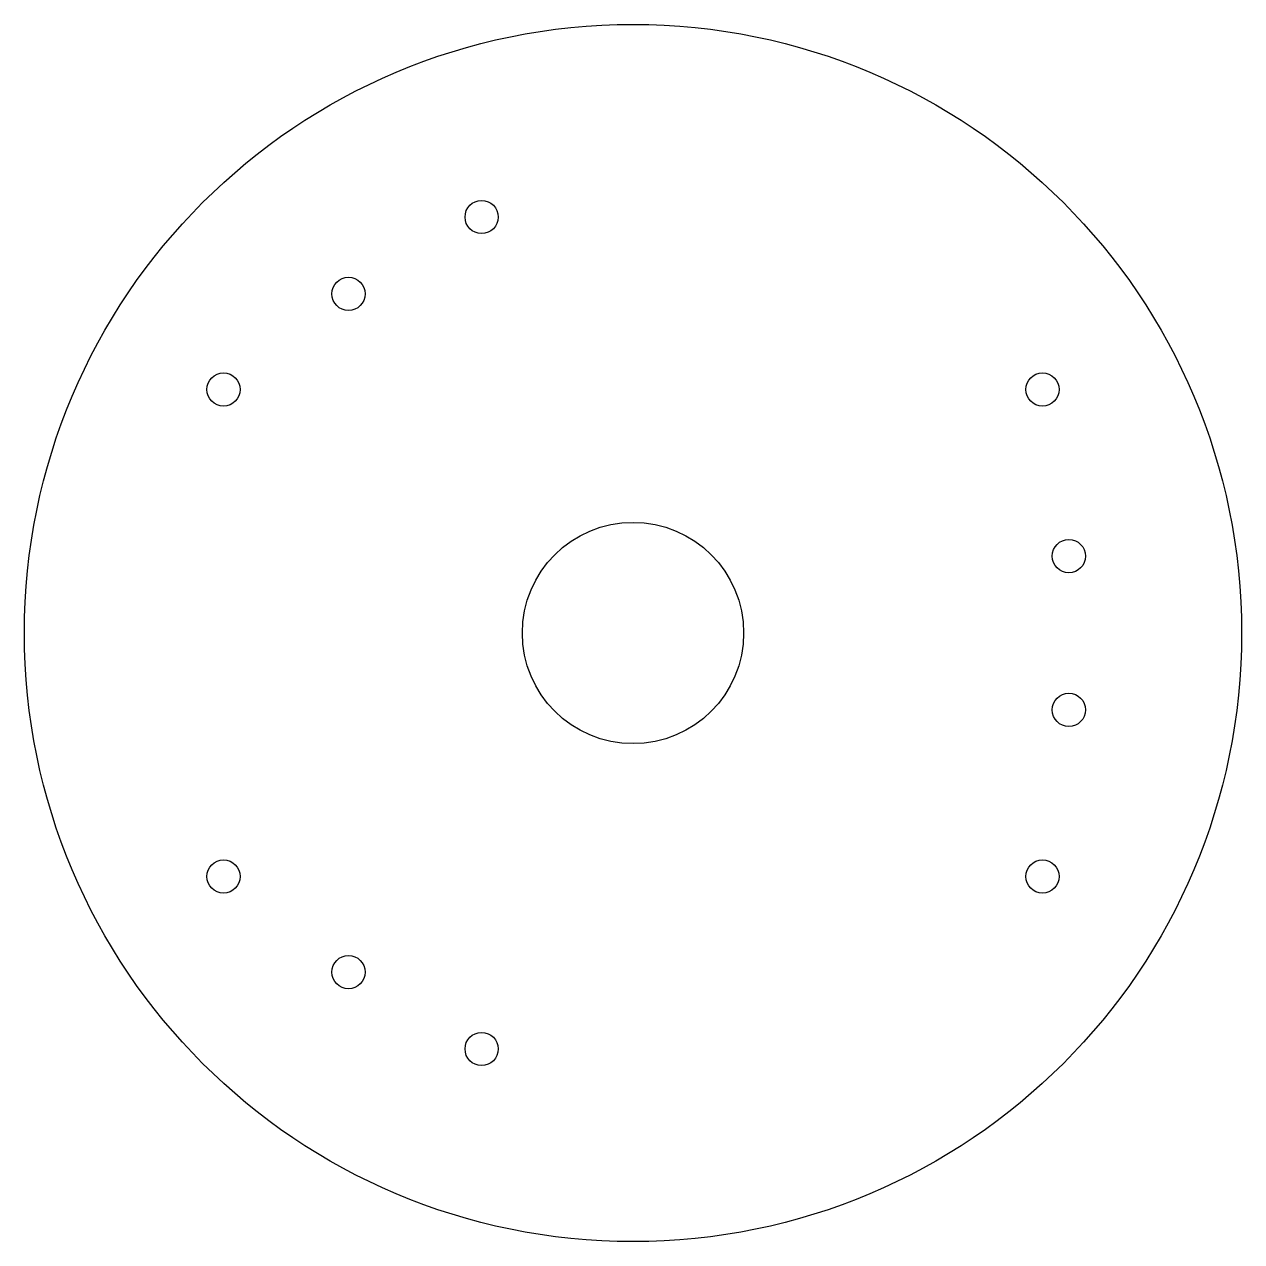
# Model space of a CAD drawing. Header units: millimetres. Extents: x -55 to 55, y -55 to 55.
import ezdxf

# ---------------------------------------------------------------- set-up
doc = ezdxf.new("R2010")
doc.units = ezdxf.units.MM
doc.layers.get('0').update_dxf_attribs({"linetype": 'CONTINUOUS'})

msp = doc.modelspace()

# ---------------------------------------------------------------- linework, layer by layer
for centre, radius in [((0, 0), 55), ((-13.68, 37.59), 1.5), ((-25.71, 30.64), 1.5), ((-37, 22), 1.5), ((37, 22), 1.5), ((0, 0), 10), ((39.39, 6.95), 1.5), ((39.39, -6.95), 1.5), ((-37, -22), 1.5), ((37, -22), 1.5), ((-25.71, -30.64), 1.5), ((-13.68, -37.59), 1.5)]:
    msp.add_circle(centre, radius)

doc.saveas('drawing.dxf')
